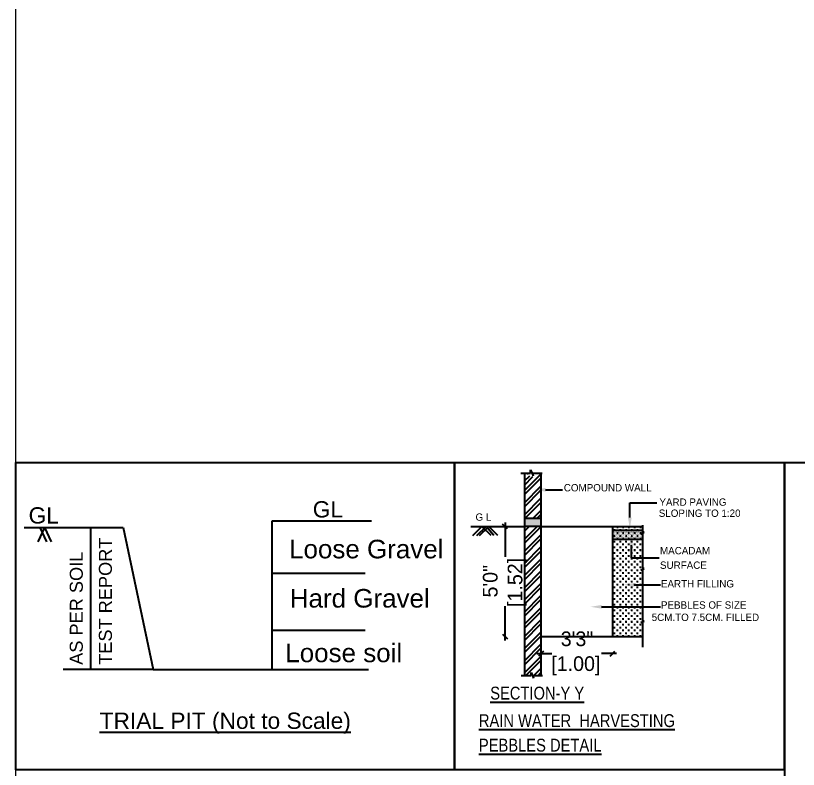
# Model space of a CAD drawing. Header units: metres. Extents: x 2754 to 3501, y 1112 to 1514.
# Drawn here: x 2797.67 to 2816.71, y 1383.68 to 1402.02 of the extents above; entities that cross this region are included whole.
import ezdxf

# ---------------------------------------------------------------- set-up
doc = ezdxf.new("R2010")
doc.units = ezdxf.units.M
for name, color, linetype, lineweight in [('2CON', 2, 'Continuous', 35), ('4CON', 2, 'Continuous', 35), ('5CON', 2, 'Continuous', 35), ('Wall', 4, 'Continuous', 35)]:
    doc.layers.add(name, color=color, linetype=linetype, lineweight=lineweight)
doc.layers.add('BOUNDARY', color=7, linetype='Continuous')
doc.layers.add('dim', color=7, linetype='Continuous')
doc.styles.add('sen', font='verdana.ttf')
doc.styles.add('t11', font='ARIALN.TTF', dxfattribs={"height": 9})
doc.styles.add('t14', font='BKANT.TTF')
doc.styles.add('t22', font='MTCORSVA.TTF', dxfattribs={"height": 5000})
doc.styles.add('t3', font='arial.ttf')

# ---------------------------------------------------------------- blocks, each defined once
blk = doc.blocks.new('DGGHFHHJFF')
at = {"layer": '2CON', "lineweight": 40}
blk.add_hatch(color=0, dxfattribs=at).paths.add_polyline_path([(286317.92, 36431.96), (286305.77, 36431.96), (286305.77, 36425.88), (286317.92, 36425.88)])
at = {"color": 0, "linetype": 'ByBlock', "lineweight": 40}
for p, q in [((286293.26, 36424.08), (286289.66, 36427.68)), ((286289.66, 36346.67), (286293.26, 36343.07)), ((286319.72, 36334.1), (286316.12, 36330.5)), ((286368.77, 36330.5), (286372.37, 36334.1))]:
    blk.add_line(p, q, dxfattribs=at)
blk.add_lwpolyline([(286254.32, 36247.13), (286497.27, 36247.13), (286497.27, 36472.65), (286254.32, 36472.65)], close=True, dxfattribs=at)
at = {"layer": '2CON', "color": 0, "lineweight": 40}
for p, q in [((286303.01, 36465.2), (286310.27, 36465.2)), ((286305.77, 36465.2), (286305.77, 36316.12)), ((286305.77, 36452.34), (286317.92, 36464.49)), ((286305.77, 36459.35), (286309.68, 36463.25)), ((286307.91, 36464.25), (286308.3, 36464.64)), ((286310.27, 36467.48), (286312.09, 36463.25)), ((286310.27, 36465.2), (286310.27, 36467.48)), ((286312.09, 36463.25), (286312.09, 36465.2)), ((286312.09, 36465.2), (286318.75, 36465.2)), ((286314.85, 36465.03), (286315.02, 36465.2)), ((286317.92, 36465.2), (286317.92, 36316.12)), ((286305.77, 36456.36), (286311.96, 36462.55)), ((286305.77, 36449.36), (286317.92, 36461.51)), ((286305.77, 36443.39), (286317.92, 36455.54)), ((286305.77, 36440.41), (286317.92, 36452.56)), ((286321.25, 36452.87), (286333.77, 36452.87)), ((286305.77, 36434.44), (286317.92, 36446.59)), ((286306.27, 36431.96), (286317.92, 36443.61)), ((286383.33, 36432.38), (286383.33, 36443.19)), ((286383.33, 36443.19), (286403.23, 36443.19)), ((286312.23, 36431.96), (286317.92, 36437.64)), ((286315.22, 36431.96), (286317.92, 36434.66)), ((286305.77, 36431.96), (286317.92, 36431.96)), ((286267.73, 36419.17), (286274.44, 36425.88)), ((286270.76, 36419.17), (286277.47, 36425.88)), ((286272.79, 36419.17), (286279.5, 36425.88)), ((286281.15, 36419.17), (286274.44, 36425.88)), ((286283.17, 36419.17), (286277.47, 36425.88)), ((286286.21, 36419.17), (286279.5, 36425.88)), ((286317.92, 36425.88), (286305.77, 36425.88)), ((286305.77, 36425.49), (286306.16, 36425.88)), ((286305.77, 36416.54), (286315.11, 36425.88)), ((286305.77, 36422.51), (286309.14, 36425.88)), ((286305.77, 36413.56), (286317.92, 36425.71)), ((286317.92, 36425.88), (286370.57, 36425.88)), ((286370.57, 36425.88), (286392.94, 36425.88)), ((286370.57, 36425.88), (286370.57, 36344.87)), ((286370.57, 36423.18), (286392.94, 36423.18)), ((286370.81, 36422.77), (286370.81, 36422.77)), ((286371.34, 36422.77), (286371.34, 36422.77)), ((286371.6, 36423.3), (286372.65, 36423.3)), ((286371.86, 36422.77), (286371.86, 36422.77)), ((286372.39, 36422.77), (286372.39, 36422.77)), ((286372.92, 36422.77), (286372.92, 36422.77)), ((286373.44, 36422.77), (286373.44, 36422.77)), ((286373.71, 36425.41), (286374.76, 36425.41)), ((286373.97, 36422.77), (286373.97, 36422.77)), ((286374.5, 36422.77), (286374.5, 36422.77)), ((286375.03, 36422.77), (286375.03, 36422.77)), ((286375.55, 36422.77), (286375.55, 36422.77)), ((286375.82, 36423.3), (286376.87, 36423.3)), ((286376.08, 36422.77), (286376.08, 36422.77)), ((286376.61, 36422.77), (286376.61, 36422.77)), ((286377.14, 36422.77), (286377.14, 36422.77)), ((286377.66, 36422.77), (286377.66, 36422.77)), ((286377.93, 36425.41), (286378.98, 36425.41)), ((286378.19, 36422.77), (286378.19, 36422.77)), ((286378.72, 36422.77), (286378.72, 36422.77)), ((286379.25, 36422.77), (286379.25, 36422.77)), ((286379.77, 36422.77), (286379.77, 36422.77)), ((286380.04, 36423.3), (286381.09, 36423.3)), ((286380.3, 36422.77), (286380.3, 36422.77)), ((286380.83, 36422.77), (286380.83, 36422.77)), ((286381.36, 36422.77), (286381.36, 36422.77)), ((286381.88, 36422.77), (286381.88, 36422.77)), ((286382.15, 36425.41), (286383.2, 36425.41)), ((286382.41, 36422.77), (286382.41, 36422.77)), ((286382.94, 36422.77), (286382.94, 36422.77)), ((286383.47, 36422.77), (286383.47, 36422.77)), ((286383.99, 36422.77), (286383.99, 36422.77)), ((286384.26, 36423.3), (286385.31, 36423.3)), ((286384.52, 36422.77), (286384.52, 36422.77)), ((286385.05, 36422.77), (286385.05, 36422.77)), ((286385.57, 36422.77), (286385.57, 36422.77)), ((286386.1, 36422.77), (286386.1, 36422.77)), ((286386.37, 36425.41), (286387.42, 36425.41)), ((286386.63, 36422.77), (286386.63, 36422.77)), ((286387.16, 36422.77), (286387.16, 36422.77)), ((286387.68, 36422.77), (286387.68, 36422.77)), ((286388.21, 36422.77), (286388.21, 36422.77)), ((286388.48, 36423.3), (286389.53, 36423.3)), ((286388.74, 36422.77), (286388.74, 36422.77)), ((286389.27, 36422.77), (286389.27, 36422.77)), ((286389.79, 36422.77), (286389.79, 36422.77)), ((286390.32, 36422.77), (286390.32, 36422.77)), ((286390.58, 36425.41), (286391.64, 36425.41)), ((286390.85, 36422.77), (286390.85, 36422.77)), ((286391.38, 36422.77), (286391.38, 36422.77)), ((286391.9, 36422.77), (286391.9, 36422.77)), ((286392.43, 36422.77), (286392.43, 36422.77)), ((286392.69, 36423.3), (286392.94, 36423.3)), ((286392.94, 36421.58), (286392.94, 36426.72)), ((286305.77, 36407.59), (286317.92, 36419.74)), ((286305.77, 36404.61), (286317.92, 36416.76)), ((286370.81, 36421.71), (286370.81, 36421.71)), ((286370.81, 36419.6), (286370.81, 36419.6)), ((286370.81, 36418.55), (286370.81, 36418.55)), ((286370.81, 36417.5), (286370.81, 36417.5)), ((286371.07, 36422.24), (286371.07, 36422.24)), ((286371.07, 36421.19), (286371.07, 36421.19)), ((286371.07, 36420.13), (286371.07, 36420.13)), ((286371.07, 36419.08), (286371.07, 36419.08)), ((286371.07, 36418.02), (286371.07, 36418.02)), ((286371.07, 36416.97), (286371.07, 36416.97)), ((286371.34, 36421.71), (286371.34, 36421.71)), ((286371.34, 36420.66), (286371.34, 36420.66)), ((286371.34, 36419.6), (286371.34, 36419.6)), ((286371.34, 36418.55), (286371.34, 36418.55)), ((286371.34, 36417.5), (286371.34, 36417.5)), ((286371.6, 36422.24), (286371.6, 36422.24)), ((286371.6, 36421.19), (286371.6, 36421.19)), ((286371.6, 36420.13), (286371.6, 36420.13)), ((286371.6, 36419.08), (286372.65, 36419.08)), ((286371.6, 36419.08), (286371.6, 36419.08)), ((286371.6, 36418.02), (286371.6, 36418.02)), ((286371.6, 36416.97), (286371.6, 36416.97)), ((286371.86, 36421.71), (286371.86, 36421.71)), ((286371.86, 36420.66), (286371.86, 36420.66)), ((286371.86, 36419.6), (286371.86, 36419.6)), ((286371.86, 36418.55), (286371.86, 36418.55)), ((286371.86, 36417.5), (286371.86, 36417.5)), ((286372.13, 36422.24), (286372.13, 36422.24)), ((286372.13, 36421.19), (286372.13, 36421.19)), ((286372.13, 36420.13), (286372.13, 36420.13)), ((286372.13, 36419.08), (286372.13, 36419.08)), ((286372.13, 36418.02), (286372.13, 36418.02)), ((286372.13, 36416.97), (286372.13, 36416.97)), ((286372.39, 36421.71), (286372.39, 36421.71)), ((286372.39, 36420.66), (286372.39, 36420.66)), ((286372.39, 36419.6), (286372.39, 36419.6)), ((286372.39, 36418.55), (286372.39, 36418.55)), ((286372.39, 36417.5), (286372.39, 36417.5)), ((286372.65, 36422.24), (286372.65, 36422.24)), ((286372.65, 36421.19), (286372.65, 36421.19)), ((286372.65, 36420.13), (286372.65, 36420.13)), ((286372.65, 36419.08), (286372.65, 36419.08)), ((286372.65, 36418.02), (286372.65, 36418.02)), ((286372.65, 36416.97), (286372.65, 36416.97)), ((286372.92, 36421.71), (286372.92, 36421.71)), ((286372.92, 36420.66), (286372.92, 36420.66)), ((286372.92, 36419.6), (286372.92, 36419.6)), ((286372.92, 36418.55), (286372.92, 36418.55)), ((286372.92, 36417.5), (286372.92, 36417.5)), ((286373.18, 36422.24), (286373.18, 36422.24)), ((286373.18, 36421.19), (286373.18, 36421.19)), ((286373.18, 36420.13), (286373.18, 36420.13)), ((286373.18, 36419.08), (286373.18, 36419.08)), ((286373.18, 36418.02), (286373.18, 36418.02)), ((286373.18, 36416.97), (286373.18, 36416.97)), ((286373.44, 36421.71), (286373.44, 36421.71)), ((286373.44, 36420.66), (286373.44, 36420.66)), ((286373.44, 36419.6), (286373.44, 36419.6)), ((286373.44, 36418.55), (286373.44, 36418.55)), ((286373.44, 36417.5), (286373.44, 36417.5)), ((286373.71, 36422.24), (286373.71, 36422.24)), ((286373.71, 36421.19), (286374.76, 36421.19)), ((286373.71, 36421.19), (286373.71, 36421.19)), ((286373.71, 36420.13), (286373.71, 36420.13)), ((286373.71, 36419.08), (286373.71, 36419.08)), ((286373.71, 36418.02), (286373.71, 36418.02)), ((286373.71, 36416.97), (286374.76, 36416.97)), ((286373.71, 36416.97), (286373.71, 36416.97)), ((286373.97, 36421.71), (286373.97, 36421.71)), ((286373.97, 36420.66), (286373.97, 36420.66)), ((286373.97, 36419.6), (286373.97, 36419.6)), ((286373.97, 36418.55), (286373.97, 36418.55)), ((286373.97, 36417.5), (286373.97, 36417.5)), ((286374.24, 36422.24), (286374.24, 36422.24)), ((286374.24, 36421.19), (286374.24, 36421.19)), ((286374.24, 36420.13), (286374.24, 36420.13)), ((286374.24, 36419.08), (286374.24, 36419.08)), ((286374.24, 36418.02), (286374.24, 36418.02)), ((286374.24, 36416.97), (286374.24, 36416.97)), ((286374.5, 36421.71), (286374.5, 36421.71)), ((286374.5, 36420.66), (286374.5, 36420.66)), ((286374.5, 36419.6), (286374.5, 36419.6)), ((286374.5, 36418.55), (286374.5, 36418.55)), ((286374.5, 36417.5), (286374.5, 36417.5)), ((286374.76, 36422.24), (286374.76, 36422.24)), ((286374.76, 36421.19), (286374.76, 36421.19)), ((286374.76, 36420.13), (286374.76, 36420.13)), ((286374.76, 36419.08), (286374.76, 36419.08)), ((286374.76, 36418.02), (286374.76, 36418.02)), ((286374.76, 36416.97), (286374.76, 36416.97)), ((286375.03, 36421.71), (286375.03, 36421.71)), ((286375.03, 36420.66), (286375.03, 36420.66)), ((286375.03, 36419.6), (286375.03, 36419.6)), ((286375.03, 36418.55), (286375.03, 36418.55)), ((286375.03, 36417.5), (286375.03, 36417.5)), ((286375.29, 36422.24), (286375.29, 36422.24)), ((286375.29, 36421.19), (286375.29, 36421.19)), ((286375.29, 36420.13), (286375.29, 36420.13)), ((286375.29, 36419.08), (286375.29, 36419.08)), ((286375.29, 36418.02), (286375.29, 36418.02)), ((286375.29, 36416.97), (286375.29, 36416.97)), ((286375.55, 36421.71), (286375.55, 36421.71)), ((286375.55, 36420.66), (286375.55, 36420.66)), ((286375.55, 36419.6), (286375.55, 36419.6)), ((286375.55, 36418.55), (286375.55, 36418.55)), ((286375.55, 36417.5), (286375.55, 36417.5)), ((286375.82, 36422.24), (286375.82, 36422.24)), ((286375.82, 36421.19), (286375.82, 36421.19)), ((286375.82, 36420.13), (286375.82, 36420.13)), ((286375.82, 36419.08), (286376.87, 36419.08)), ((286375.82, 36419.08), (286375.82, 36419.08)), ((286375.82, 36418.02), (286375.82, 36418.02)), ((286375.82, 36416.97), (286375.82, 36416.97)), ((286376.08, 36421.71), (286376.08, 36421.71)), ((286376.08, 36420.66), (286376.08, 36420.66)), ((286376.08, 36419.6), (286376.08, 36419.6)), ((286376.08, 36418.55), (286376.08, 36418.55)), ((286376.08, 36417.5), (286376.08, 36417.5)), ((286376.35, 36422.24), (286376.35, 36422.24)), ((286376.35, 36421.19), (286376.35, 36421.19)), ((286376.35, 36420.13), (286376.35, 36420.13)), ((286376.35, 36419.08), (286376.35, 36419.08)), ((286376.35, 36418.02), (286376.35, 36418.02)), ((286376.35, 36416.97), (286376.35, 36416.97)), ((286376.61, 36421.71), (286376.61, 36421.71)), ((286376.61, 36420.66), (286376.61, 36420.66)), ((286376.61, 36419.6), (286376.61, 36419.6)), ((286376.61, 36418.55), (286376.61, 36418.55)), ((286376.61, 36417.5), (286376.61, 36417.5)), ((286376.87, 36422.24), (286376.87, 36422.24)), ((286376.87, 36421.19), (286376.87, 36421.19)), ((286376.87, 36420.13), (286376.87, 36420.13)), ((286376.87, 36419.08), (286376.87, 36419.08)), ((286376.87, 36418.02), (286376.87, 36418.02)), ((286376.87, 36416.97), (286376.87, 36416.97)), ((286377.14, 36421.71), (286377.14, 36421.71)), ((286377.14, 36420.66), (286377.14, 36420.66)), ((286377.14, 36419.6), (286377.14, 36419.6)), ((286377.14, 36418.55), (286377.14, 36418.55)), ((286377.14, 36417.5), (286377.14, 36417.5)), ((286377.4, 36422.24), (286377.4, 36422.24)), ((286377.4, 36421.19), (286377.4, 36421.19)), ((286377.4, 36420.13), (286377.4, 36420.13)), ((286377.4, 36419.08), (286377.4, 36419.08)), ((286377.4, 36418.02), (286377.4, 36418.02)), ((286377.4, 36416.97), (286377.4, 36416.97)), ((286377.66, 36421.71), (286377.66, 36421.71)), ((286377.66, 36420.66), (286377.66, 36420.66)), ((286377.66, 36419.6), (286377.66, 36419.6)), ((286377.66, 36418.55), (286377.66, 36418.55)), ((286377.66, 36417.5), (286377.66, 36417.5)), ((286377.93, 36422.24), (286377.93, 36422.24)), ((286377.93, 36421.19), (286378.98, 36421.19)), ((286377.93, 36421.19), (286377.93, 36421.19)), ((286377.93, 36420.13), (286377.93, 36420.13)), ((286377.93, 36419.08), (286377.93, 36419.08)), ((286377.93, 36418.02), (286377.93, 36418.02)), ((286377.93, 36416.97), (286378.98, 36416.97)), ((286377.93, 36416.97), (286377.93, 36416.97)), ((286378.19, 36421.71), (286378.19, 36421.71)), ((286378.19, 36420.66), (286378.19, 36420.66)), ((286378.19, 36419.6), (286378.19, 36419.6)), ((286378.19, 36418.55), (286378.19, 36418.55)), ((286378.19, 36417.5), (286378.19, 36417.5)), ((286378.45, 36422.24), (286378.45, 36422.24)), ((286378.45, 36421.19), (286378.45, 36421.19)), ((286378.45, 36420.13), (286378.45, 36420.13)), ((286378.45, 36419.08), (286378.45, 36419.08)), ((286378.45, 36418.02), (286378.45, 36418.02)), ((286378.45, 36416.97), (286378.45, 36416.97)), ((286378.72, 36421.71), (286378.72, 36421.71)), ((286378.72, 36420.66), (286378.72, 36420.66)), ((286378.72, 36419.6), (286378.72, 36419.6)), ((286378.72, 36418.55), (286378.72, 36418.55)), ((286378.72, 36417.5), (286378.72, 36417.5)), ((286378.98, 36422.24), (286378.98, 36422.24)), ((286378.98, 36421.19), (286378.98, 36421.19)), ((286378.98, 36420.13), (286378.98, 36420.13)), ((286378.98, 36419.08), (286378.98, 36419.08)), ((286378.98, 36418.02), (286378.98, 36418.02)), ((286378.98, 36416.97), (286378.98, 36416.97)), ((286379.25, 36421.71), (286379.25, 36421.71)), ((286379.25, 36420.66), (286379.25, 36420.66)), ((286379.25, 36419.6), (286379.25, 36419.6)), ((286379.25, 36418.55), (286379.25, 36418.55)), ((286379.25, 36417.5), (286379.25, 36417.5)), ((286379.51, 36422.24), (286379.51, 36422.24)), ((286379.51, 36421.19), (286379.51, 36421.19)), ((286379.51, 36420.13), (286379.51, 36420.13)), ((286379.51, 36419.08), (286379.51, 36419.08)), ((286379.51, 36418.02), (286379.51, 36418.02)), ((286379.51, 36416.97), (286379.51, 36416.97)), ((286379.77, 36421.71), (286379.77, 36421.71)), ((286379.77, 36420.66), (286379.77, 36420.66)), ((286379.77, 36419.6), (286379.77, 36419.6)), ((286379.77, 36418.55), (286379.77, 36418.55)), ((286379.77, 36417.5), (286379.77, 36417.5)), ((286380.04, 36422.24), (286380.04, 36422.24)), ((286380.04, 36421.19), (286380.04, 36421.19)), ((286380.04, 36420.13), (286380.04, 36420.13)), ((286380.04, 36419.08), (286381.09, 36419.08)), ((286380.04, 36419.08), (286380.04, 36419.08)), ((286380.04, 36418.02), (286380.04, 36418.02)), ((286380.04, 36416.97), (286380.04, 36416.97)), ((286380.3, 36421.71), (286380.3, 36421.71)), ((286380.3, 36420.66), (286380.3, 36420.66)), ((286380.3, 36419.6), (286380.3, 36419.6)), ((286380.3, 36418.55), (286380.3, 36418.55)), ((286380.3, 36417.5), (286380.3, 36417.5)), ((286380.56, 36422.24), (286380.56, 36422.24)), ((286380.56, 36421.19), (286380.56, 36421.19)), ((286380.56, 36420.13), (286380.56, 36420.13)), ((286380.56, 36419.08), (286380.56, 36419.08)), ((286380.56, 36418.02), (286380.56, 36418.02)), ((286380.56, 36416.97), (286380.56, 36416.97)), ((286380.83, 36421.71), (286380.83, 36421.71)), ((286380.83, 36420.66), (286380.83, 36420.66)), ((286380.83, 36419.6), (286380.83, 36419.6)), ((286380.83, 36418.55), (286380.83, 36418.55)), ((286380.83, 36417.5), (286380.83, 36417.5)), ((286381.09, 36422.24), (286381.09, 36422.24)), ((286381.09, 36421.19), (286381.09, 36421.19)), ((286381.09, 36420.13), (286381.09, 36420.13)), ((286381.09, 36419.08), (286381.09, 36419.08)), ((286381.09, 36418.02), (286381.09, 36418.02)), ((286381.09, 36416.97), (286381.09, 36416.97)), ((286381.36, 36421.71), (286381.36, 36421.71)), ((286381.36, 36420.66), (286381.36, 36420.66)), ((286381.36, 36419.6), (286381.36, 36419.6)), ((286381.36, 36418.55), (286381.36, 36418.55)), ((286381.36, 36417.5), (286381.36, 36417.5)), ((286381.62, 36422.24), (286381.62, 36422.24)), ((286381.62, 36421.19), (286381.62, 36421.19)), ((286381.62, 36420.13), (286381.62, 36420.13)), ((286381.62, 36419.08), (286381.62, 36419.08)), ((286381.62, 36418.02), (286381.62, 36418.02)), ((286381.62, 36416.97), (286381.62, 36416.97)), ((286381.88, 36421.71), (286381.88, 36421.71)), ((286381.88, 36420.66), (286381.88, 36420.66)), ((286381.88, 36419.6), (286381.88, 36419.6)), ((286381.88, 36418.55), (286381.88, 36418.55)), ((286381.88, 36417.5), (286381.88, 36417.5)), ((286382.15, 36422.24), (286382.15, 36422.24)), ((286382.15, 36421.19), (286383.2, 36421.19)), ((286382.15, 36421.19), (286382.15, 36421.19)), ((286382.15, 36420.13), (286382.15, 36420.13)), ((286382.15, 36419.08), (286382.15, 36419.08)), ((286382.15, 36418.02), (286382.15, 36418.02)), ((286382.15, 36416.97), (286383.2, 36416.97)), ((286382.15, 36416.97), (286382.15, 36416.97)), ((286382.41, 36421.71), (286382.41, 36421.71)), ((286382.41, 36420.66), (286382.41, 36420.66)), ((286382.41, 36419.6), (286382.41, 36419.6)), ((286382.41, 36418.55), (286382.41, 36418.55)), ((286382.41, 36417.5), (286382.41, 36417.5)), ((286382.67, 36422.24), (286382.67, 36422.24)), ((286382.67, 36421.19), (286382.67, 36421.19)), ((286382.67, 36420.13), (286382.67, 36420.13)), ((286382.67, 36419.08), (286382.67, 36419.08)), ((286382.67, 36418.02), (286382.67, 36418.02)), ((286382.67, 36416.97), (286382.67, 36416.97)), ((286382.94, 36421.71), (286382.94, 36421.71)), ((286382.94, 36420.66), (286382.94, 36420.66)), ((286382.94, 36419.6), (286382.94, 36419.6)), ((286382.94, 36418.55), (286382.94, 36418.55)), ((286382.94, 36417.5), (286382.94, 36417.5)), ((286383.2, 36422.24), (286383.2, 36422.24)), ((286383.2, 36421.19), (286383.2, 36421.19)), ((286383.2, 36420.13), (286383.2, 36420.13)), ((286383.2, 36419.08), (286383.2, 36419.08)), ((286383.2, 36418.02), (286383.2, 36418.02)), ((286383.2, 36416.97), (286383.2, 36416.97)), ((286383.47, 36421.71), (286383.47, 36421.71)), ((286383.47, 36420.66), (286383.47, 36420.66)), ((286383.47, 36419.6), (286383.47, 36419.6)), ((286383.47, 36418.55), (286383.47, 36418.55)), ((286383.47, 36417.5), (286383.47, 36417.5)), ((286383.73, 36422.24), (286383.73, 36422.24)), ((286383.73, 36421.19), (286383.73, 36421.19)), ((286383.73, 36420.13), (286383.73, 36420.13)), ((286383.73, 36419.08), (286383.73, 36419.08)), ((286383.73, 36418.02), (286383.73, 36418.02)), ((286383.73, 36416.97), (286383.73, 36416.97)), ((286383.99, 36421.71), (286383.99, 36421.71)), ((286383.99, 36420.66), (286383.99, 36420.66)), ((286383.99, 36419.6), (286383.99, 36419.6)), ((286383.99, 36418.55), (286383.99, 36418.55)), ((286383.99, 36417.5), (286383.99, 36417.5)), ((286384.26, 36422.24), (286384.26, 36422.24)), ((286384.26, 36421.19), (286384.26, 36421.19)), ((286384.26, 36420.13), (286384.26, 36420.13)), ((286384.26, 36419.08), (286385.31, 36419.08)), ((286384.26, 36419.08), (286384.26, 36419.08)), ((286384.26, 36418.02), (286384.26, 36418.02)), ((286384.26, 36416.97), (286384.26, 36416.97)), ((286384.52, 36421.71), (286384.52, 36421.71)), ((286384.52, 36420.66), (286384.52, 36420.66)), ((286384.52, 36419.6), (286384.52, 36419.6)), ((286384.52, 36418.55), (286384.52, 36418.55)), ((286384.52, 36417.5), (286384.52, 36417.5)), ((286384.78, 36422.24), (286384.78, 36422.24)), ((286384.78, 36421.19), (286384.78, 36421.19)), ((286384.78, 36420.13), (286384.78, 36420.13)), ((286384.78, 36419.08), (286384.78, 36419.08)), ((286384.78, 36418.02), (286384.78, 36418.02)), ((286384.78, 36416.97), (286384.78, 36416.97)), ((286385.05, 36421.71), (286385.05, 36421.71)), ((286385.05, 36420.66), (286385.05, 36420.66)), ((286385.05, 36419.6), (286385.05, 36419.6)), ((286385.05, 36418.55), (286385.05, 36418.55)), ((286385.05, 36417.5), (286385.05, 36417.5)), ((286385.31, 36422.24), (286385.31, 36422.24)), ((286385.31, 36421.19), (286385.31, 36421.19)), ((286385.31, 36420.13), (286385.31, 36420.13)), ((286385.31, 36419.08), (286385.31, 36419.08)), ((286385.31, 36418.02), (286385.31, 36418.02)), ((286385.31, 36416.97), (286385.31, 36416.97)), ((286385.57, 36421.71), (286385.57, 36421.71)), ((286385.57, 36420.66), (286385.57, 36420.66)), ((286385.57, 36419.6), (286385.57, 36419.6)), ((286385.57, 36418.55), (286385.57, 36418.55)), ((286385.57, 36417.5), (286385.57, 36417.5)), ((286385.84, 36422.24), (286385.84, 36422.24)), ((286385.84, 36421.19), (286385.84, 36421.19)), ((286385.84, 36420.13), (286385.84, 36420.13)), ((286385.84, 36419.08), (286385.84, 36419.08)), ((286385.84, 36418.02), (286385.84, 36418.02)), ((286385.84, 36416.97), (286385.84, 36416.97)), ((286386.1, 36421.71), (286386.1, 36421.71)), ((286386.1, 36420.66), (286386.1, 36420.66)), ((286386.1, 36419.6), (286386.1, 36419.6)), ((286386.1, 36418.55), (286386.1, 36418.55)), ((286386.1, 36417.5), (286386.1, 36417.5)), ((286386.37, 36422.24), (286386.37, 36422.24)), ((286386.37, 36421.19), (286387.42, 36421.19)), ((286386.37, 36421.19), (286386.37, 36421.19)), ((286386.37, 36420.13), (286386.37, 36420.13)), ((286386.37, 36419.08), (286386.37, 36419.08)), ((286386.37, 36418.02), (286386.37, 36418.02)), ((286386.37, 36416.97), (286387.42, 36416.97)), ((286386.37, 36416.97), (286386.37, 36416.97)), ((286386.63, 36421.71), (286386.63, 36421.71)), ((286386.63, 36420.66), (286386.63, 36420.66)), ((286386.63, 36419.6), (286386.63, 36419.6)), ((286386.63, 36418.55), (286386.63, 36418.55)), ((286386.63, 36417.5), (286386.63, 36417.5)), ((286386.89, 36422.24), (286386.89, 36422.24)), ((286386.89, 36421.19), (286386.89, 36421.19)), ((286386.89, 36420.13), (286386.89, 36420.13)), ((286386.89, 36419.08), (286386.89, 36419.08)), ((286386.89, 36418.02), (286386.89, 36418.02)), ((286386.89, 36416.97), (286386.89, 36416.97)), ((286387.16, 36421.71), (286387.16, 36421.71)), ((286387.16, 36420.66), (286387.16, 36420.66)), ((286387.16, 36419.6), (286387.16, 36419.6)), ((286387.16, 36418.55), (286387.16, 36418.55)), ((286387.16, 36417.5), (286387.16, 36417.5)), ((286387.42, 36422.24), (286387.42, 36422.24)), ((286387.42, 36421.19), (286387.42, 36421.19)), ((286387.42, 36420.13), (286387.42, 36420.13)), ((286387.42, 36419.08), (286387.42, 36419.08)), ((286387.42, 36418.02), (286387.42, 36418.02)), ((286387.42, 36416.97), (286387.42, 36416.97)), ((286387.68, 36421.71), (286387.68, 36421.71)), ((286387.68, 36420.66), (286387.68, 36420.66)), ((286387.68, 36419.6), (286387.68, 36419.6)), ((286387.68, 36418.55), (286387.68, 36418.55)), ((286387.68, 36417.5), (286387.68, 36417.5)), ((286387.95, 36422.24), (286387.95, 36422.24)), ((286387.95, 36421.19), (286387.95, 36421.19)), ((286387.95, 36420.13), (286387.95, 36420.13)), ((286387.95, 36419.08), (286387.95, 36419.08)), ((286387.95, 36418.02), (286387.95, 36418.02)), ((286387.95, 36416.97), (286387.95, 36416.97)), ((286388.21, 36421.71), (286388.21, 36421.71)), ((286388.21, 36420.66), (286388.21, 36420.66)), ((286388.21, 36419.6), (286388.21, 36419.6)), ((286388.21, 36418.55), (286388.21, 36418.55)), ((286388.21, 36417.5), (286388.21, 36417.5)), ((286388.48, 36422.24), (286388.48, 36422.24)), ((286388.48, 36421.19), (286388.48, 36421.19)), ((286388.48, 36420.13), (286388.48, 36420.13)), ((286388.48, 36419.08), (286389.53, 36419.08)), ((286388.48, 36419.08), (286388.48, 36419.08)), ((286388.48, 36418.02), (286388.48, 36418.02)), ((286388.48, 36416.97), (286388.48, 36416.97)), ((286388.74, 36421.71), (286388.74, 36421.71)), ((286388.74, 36420.66), (286388.74, 36420.66)), ((286388.74, 36419.6), (286388.74, 36419.6)), ((286388.74, 36418.55), (286388.74, 36418.55)), ((286388.74, 36417.5), (286388.74, 36417.5)), ((286389, 36422.24), (286389, 36422.24)), ((286389, 36421.19), (286389, 36421.19)), ((286389, 36420.13), (286389, 36420.13)), ((286389, 36419.08), (286389, 36419.08)), ((286389, 36418.02), (286389, 36418.02)), ((286389, 36416.97), (286389, 36416.97)), ((286389.27, 36421.71), (286389.27, 36421.71)), ((286389.27, 36420.66), (286389.27, 36420.66)), ((286389.27, 36419.6), (286389.27, 36419.6)), ((286389.27, 36418.55), (286389.27, 36418.55)), ((286389.27, 36417.5), (286389.27, 36417.5)), ((286389.53, 36422.24), (286389.53, 36422.24)), ((286389.53, 36421.19), (286389.53, 36421.19)), ((286389.53, 36420.13), (286389.53, 36420.13)), ((286389.53, 36419.08), (286389.53, 36419.08)), ((286389.53, 36418.02), (286389.53, 36418.02)), ((286389.53, 36416.97), (286389.53, 36416.97)), ((286389.79, 36421.71), (286389.79, 36421.71)), ((286389.79, 36420.66), (286389.79, 36420.66)), ((286389.79, 36419.6), (286389.79, 36419.6)), ((286389.79, 36418.55), (286389.79, 36418.55)), ((286389.79, 36417.5), (286389.79, 36417.5)), ((286390.06, 36422.24), (286390.06, 36422.24)), ((286390.06, 36421.19), (286390.06, 36421.19)), ((286390.06, 36420.13), (286390.06, 36420.13)), ((286390.06, 36419.08), (286390.06, 36419.08)), ((286390.06, 36418.02), (286390.06, 36418.02)), ((286390.06, 36416.97), (286390.06, 36416.97)), ((286390.32, 36421.71), (286390.32, 36421.71)), ((286390.32, 36420.66), (286390.32, 36420.66)), ((286390.32, 36419.6), (286390.32, 36419.6)), ((286390.32, 36418.55), (286390.32, 36418.55)), ((286390.32, 36417.5), (286390.32, 36417.5)), ((286390.58, 36422.24), (286390.58, 36422.24)), ((286390.58, 36421.19), (286391.64, 36421.19)), ((286390.58, 36421.19), (286390.58, 36421.19)), ((286390.58, 36420.13), (286390.58, 36420.13)), ((286390.58, 36419.08), (286390.58, 36419.08)), ((286390.58, 36418.02), (286390.58, 36418.02)), ((286390.58, 36416.97), (286391.64, 36416.97)), ((286390.58, 36416.97), (286390.58, 36416.97)), ((286390.85, 36421.71), (286390.85, 36421.71)), ((286390.85, 36420.66), (286390.85, 36420.66)), ((286390.85, 36419.6), (286390.85, 36419.6)), ((286390.85, 36418.55), (286390.85, 36418.55)), ((286390.85, 36417.5), (286390.85, 36417.5)), ((286391.11, 36422.24), (286391.11, 36422.24)), ((286391.11, 36421.19), (286391.11, 36421.19)), ((286391.11, 36420.13), (286391.11, 36420.13)), ((286391.11, 36419.08), (286391.11, 36419.08)), ((286391.11, 36418.02), (286391.11, 36418.02)), ((286391.11, 36416.97), (286391.11, 36416.97)), ((286391.38, 36421.71), (286391.38, 36421.71)), ((286391.38, 36420.66), (286391.38, 36420.66)), ((286391.38, 36419.6), (286391.38, 36419.6)), ((286391.38, 36418.55), (286391.38, 36418.55)), ((286391.38, 36417.5), (286391.38, 36417.5)), ((286391.47, 36420.45), (286393.9, 36421.58)), ((286392.94, 36420.45), (286391.47, 36420.45)), ((286391.64, 36422.24), (286391.64, 36422.24)), ((286391.64, 36421.19), (286391.64, 36421.19)), ((286391.64, 36420.13), (286391.64, 36420.13)), ((286391.64, 36419.08), (286391.64, 36419.08)), ((286391.64, 36418.02), (286391.64, 36418.02)), ((286391.64, 36416.97), (286391.64, 36416.97)), ((286391.9, 36421.71), (286391.9, 36421.71)), ((286391.9, 36420.66), (286391.9, 36420.66)), ((286391.9, 36419.6), (286391.9, 36419.6)), ((286391.9, 36418.55), (286391.9, 36418.55)), ((286391.9, 36417.5), (286391.9, 36417.5)), ((286392.17, 36422.24), (286392.17, 36422.24)), ((286392.17, 36421.19), (286392.17, 36421.19)), ((286392.17, 36420.13), (286392.17, 36420.13)), ((286392.17, 36419.08), (286392.17, 36419.08)), ((286392.17, 36418.02), (286392.17, 36418.02)), ((286392.17, 36416.97), (286392.17, 36416.97)), ((286392.43, 36421.71), (286392.43, 36421.71)), ((286392.43, 36420.66), (286392.43, 36420.66)), ((286392.43, 36419.6), (286392.43, 36419.6)), ((286392.43, 36418.55), (286392.43, 36418.55)), ((286392.43, 36417.5), (286392.43, 36417.5)), ((286392.69, 36422.24), (286392.69, 36422.24)), ((286392.69, 36421.19), (286392.69, 36421.19)), ((286392.69, 36420.13), (286392.69, 36420.13)), ((286392.69, 36419.08), (286392.94, 36419.08)), ((286392.69, 36419.08), (286392.69, 36419.08)), ((286392.69, 36418.02), (286392.69, 36418.02)), ((286392.69, 36416.97), (286392.69, 36416.97)), ((286393.9, 36421.58), (286392.94, 36421.58)), ((286392.94, 36394.89), (286392.94, 36420.45)), ((286370.57, 36416.43), (286392.94, 36416.43)), ((286370.81, 36416.44), (286370.81, 36416.44)), ((286371.34, 36416.44), (286371.34, 36416.44)), ((286371.6, 36414.86), (286372.65, 36414.86)), ((286371.86, 36416.44), (286371.86, 36416.44)), ((286372.13, 36414.33), (286372.13, 36415.39)), ((286372.13, 36410.11), (286372.13, 36411.17)), ((286372.39, 36416.44), (286372.39, 36416.44)), ((286372.92, 36416.44), (286372.92, 36416.44)), ((286373.44, 36416.44), (286373.44, 36416.44)), ((286373.71, 36412.75), (286374.76, 36412.75)), ((286373.97, 36416.44), (286373.97, 36416.44)), ((286374.24, 36412.22), (286374.24, 36413.28)), ((286374.5, 36416.44), (286374.5, 36416.44)), ((286375.03, 36416.44), (286375.03, 36416.44)), ((286375.55, 36416.44), (286375.55, 36416.44)), ((286375.82, 36414.86), (286376.87, 36414.86)), ((286376.08, 36416.44), (286376.08, 36416.44)), ((286376.35, 36414.33), (286376.35, 36415.39)), ((286376.35, 36410.11), (286376.35, 36411.17)), ((286376.61, 36416.44), (286376.61, 36416.44)), ((286377.14, 36416.44), (286377.14, 36416.44)), ((286377.66, 36416.44), (286377.66, 36416.44)), ((286377.93, 36412.75), (286378.98, 36412.75)), ((286378.19, 36416.44), (286378.19, 36416.44)), ((286378.45, 36412.22), (286378.45, 36413.28)), ((286378.72, 36416.44), (286378.72, 36416.44)), ((286379.25, 36416.44), (286379.25, 36416.44)), ((286379.77, 36416.44), (286379.77, 36416.44)), ((286380.04, 36414.86), (286381.09, 36414.86)), ((286380.3, 36416.44), (286380.3, 36416.44)), ((286380.56, 36414.33), (286380.56, 36415.39)), ((286380.56, 36410.11), (286380.56, 36411.17)), ((286380.83, 36416.44), (286380.83, 36416.44)), ((286381.36, 36416.44), (286381.36, 36416.44)), ((286381.88, 36416.44), (286381.88, 36416.44)), ((286382.15, 36412.75), (286383.2, 36412.75)), ((286382.41, 36416.44), (286382.41, 36416.44)), ((286382.67, 36412.22), (286382.67, 36413.28)), ((286382.94, 36416.44), (286382.94, 36416.44)), ((286383.47, 36416.44), (286383.47, 36416.44)), ((286383.99, 36416.44), (286383.99, 36416.44)), ((286384.26, 36414.86), (286385.31, 36414.86)), ((286384.29, 36412.01), (286384.29, 36402.8)), ((286384.52, 36416.44), (286384.52, 36416.44)), ((286384.78, 36414.33), (286384.78, 36415.39)), ((286384.78, 36410.11), (286384.78, 36411.17)), ((286385.05, 36416.44), (286385.05, 36416.44)), ((286385.57, 36416.44), (286385.57, 36416.44)), ((286386.1, 36416.44), (286386.1, 36416.44)), ((286386.37, 36412.75), (286387.42, 36412.75)), ((286386.63, 36416.44), (286386.63, 36416.44)), ((286386.89, 36412.22), (286386.89, 36413.28)), ((286387.16, 36416.44), (286387.16, 36416.44)), ((286387.68, 36416.44), (286387.68, 36416.44)), ((286388.21, 36416.44), (286388.21, 36416.44)), ((286388.48, 36414.86), (286389.53, 36414.86)), ((286388.74, 36416.44), (286388.74, 36416.44)), ((286389, 36414.33), (286389, 36415.39)), ((286389, 36410.11), (286389, 36411.17)), ((286389.27, 36416.44), (286389.27, 36416.44)), ((286389.79, 36416.44), (286389.79, 36416.44)), ((286390.32, 36416.44), (286390.32, 36416.44)), ((286390.58, 36412.75), (286391.64, 36412.75)), ((286390.85, 36416.44), (286390.85, 36416.44)), ((286391.11, 36412.22), (286391.11, 36413.28)), ((286391.38, 36416.44), (286391.38, 36416.44)), ((286391.9, 36416.44), (286391.9, 36416.44)), ((286392.43, 36416.44), (286392.43, 36416.44)), ((286392.69, 36414.86), (286392.94, 36414.86)), ((286305.77, 36398.64), (286317.92, 36410.79)), ((286305.77, 36395.66), (286317.92, 36407.81)), ((286371.6, 36410.64), (286372.65, 36410.64)), ((286371.6, 36406.42), (286372.65, 36406.42)), ((286372.13, 36405.89), (286372.13, 36406.95)), ((286373.71, 36408.53), (286374.76, 36408.53)), ((286374.24, 36408), (286374.24, 36409.06)), ((286375.82, 36410.64), (286376.87, 36410.64)), ((286375.82, 36406.42), (286376.87, 36406.42)), ((286376.35, 36405.89), (286376.35, 36406.95)), ((286377.93, 36408.53), (286378.98, 36408.53)), ((286378.45, 36408), (286378.45, 36409.06)), ((286380.04, 36410.64), (286381.09, 36410.64)), ((286380.04, 36406.42), (286381.09, 36406.42)), ((286380.56, 36405.89), (286380.56, 36406.95)), ((286382.15, 36408.53), (286383.2, 36408.53)), ((286382.67, 36408), (286382.67, 36409.06)), ((286384.26, 36410.64), (286385.31, 36410.64)), ((286384.26, 36406.42), (286385.31, 36406.42)), ((286384.78, 36405.89), (286384.78, 36406.95)), ((286386.37, 36408.53), (286387.42, 36408.53)), ((286386.89, 36408), (286386.89, 36409.06)), ((286388.48, 36410.64), (286389.53, 36410.64)), ((286388.48, 36406.42), (286389.53, 36406.42)), ((286389, 36405.89), (286389, 36406.95)), ((286390.58, 36408.53), (286391.64, 36408.53)), ((286391.11, 36408), (286391.11, 36409.06)), ((286392.69, 36410.64), (286392.94, 36410.64)), ((286392.69, 36406.42), (286392.94, 36406.42)), ((286305.77, 36389.69), (286317.92, 36401.84)), ((286371.6, 36402.2), (286372.65, 36402.2)), ((286372.13, 36401.67), (286372.13, 36402.73)), ((286373.71, 36404.31), (286374.76, 36404.31)), ((286373.71, 36400.09), (286374.76, 36400.09)), ((286374.24, 36403.78), (286374.24, 36404.84)), ((286374.24, 36399.56), (286374.24, 36400.62)), ((286375.82, 36402.2), (286376.87, 36402.2)), ((286376.35, 36401.67), (286376.35, 36402.73)), ((286377.93, 36404.31), (286378.98, 36404.31)), ((286377.93, 36400.09), (286378.98, 36400.09)), ((286378.45, 36403.78), (286378.45, 36404.84)), ((286378.45, 36399.56), (286378.45, 36400.62)), ((286380.04, 36402.2), (286381.09, 36402.2)), ((286380.56, 36401.67), (286380.56, 36402.73)), ((286382.15, 36404.31), (286383.2, 36404.31)), ((286382.15, 36400.09), (286383.2, 36400.09)), ((286382.67, 36403.78), (286382.67, 36404.84)), ((286382.67, 36399.56), (286382.67, 36400.62)), ((286384.26, 36402.2), (286385.31, 36402.2)), ((286384.29, 36402.8), (286404.84, 36402.8)), ((286384.78, 36401.67), (286384.78, 36402.73)), ((286386.37, 36404.31), (286387.42, 36404.31)), ((286386.37, 36400.09), (286387.42, 36400.09)), ((286386.89, 36403.78), (286386.89, 36404.84)), ((286386.89, 36399.56), (286386.89, 36400.62)), ((286388.48, 36402.2), (286389.53, 36402.2)), ((286389, 36401.67), (286389, 36402.73)), ((286390.58, 36404.31), (286391.64, 36404.31)), ((286390.58, 36400.09), (286391.64, 36400.09)), ((286391.11, 36403.78), (286391.11, 36404.84)), ((286391.11, 36399.56), (286391.11, 36400.62)), ((286392.69, 36402.2), (286392.94, 36402.2)), ((286305.77, 36386.71), (286317.92, 36398.86)), ((286371.6, 36397.98), (286372.65, 36397.98)), ((286371.6, 36393.76), (286372.65, 36393.76)), ((286372.13, 36397.45), (286372.13, 36398.51)), ((286372.13, 36393.24), (286372.13, 36394.29)), ((286373.71, 36395.87), (286374.76, 36395.87)), ((286374.24, 36395.34), (286374.24, 36396.4)), ((286375.82, 36397.98), (286376.87, 36397.98)), ((286375.82, 36393.76), (286376.87, 36393.76)), ((286376.35, 36397.45), (286376.35, 36398.51)), ((286376.35, 36393.24), (286376.35, 36394.29)), ((286377.93, 36395.87), (286378.98, 36395.87)), ((286378.45, 36395.34), (286378.45, 36396.4)), ((286380.04, 36397.98), (286381.09, 36397.98)), ((286380.04, 36393.76), (286381.09, 36393.76)), ((286380.56, 36397.45), (286380.56, 36398.51)), ((286380.56, 36393.24), (286380.56, 36394.29)), ((286382.15, 36395.87), (286383.2, 36395.87)), ((286382.67, 36395.34), (286382.67, 36396.4)), ((286384.26, 36397.98), (286385.31, 36397.98)), ((286384.26, 36393.76), (286385.31, 36393.76)), ((286384.78, 36397.45), (286384.78, 36398.51)), ((286384.78, 36393.24), (286384.78, 36394.29)), ((286386.37, 36395.87), (286387.42, 36395.87)), ((286386.89, 36395.34), (286386.89, 36396.4)), ((286388.48, 36397.98), (286389.53, 36397.98)), ((286388.48, 36393.76), (286389.53, 36393.76)), ((286389, 36397.45), (286389, 36398.51)), ((286389, 36393.24), (286389, 36394.29)), ((286390.58, 36395.87), (286391.64, 36395.87)), ((286391.11, 36395.34), (286391.11, 36396.4)), ((286391.47, 36393.76), (286393.9, 36394.89)), ((286392.94, 36393.76), (286391.47, 36393.76)), ((286392.69, 36397.98), (286392.94, 36397.98)), ((286392.69, 36393.76), (286392.94, 36393.76)), ((286393.9, 36394.89), (286392.94, 36394.89)), ((286392.94, 36356.27), (286392.94, 36393.76)), ((286305.77, 36380.74), (286317.92, 36392.89)), ((286305.77, 36377.76), (286317.92, 36389.91)), ((286371.6, 36389.54), (286372.65, 36389.54)), ((286372.13, 36389.02), (286372.13, 36390.07)), ((286373.71, 36391.65), (286374.76, 36391.65)), ((286374.24, 36391.13), (286374.24, 36392.18)), ((286374.24, 36386.91), (286374.24, 36387.96)), ((286375.82, 36389.54), (286376.87, 36389.54)), ((286376.35, 36389.02), (286376.35, 36390.07)), ((286377.93, 36391.65), (286378.98, 36391.65)), ((286378.45, 36391.13), (286378.45, 36392.18)), ((286378.45, 36386.91), (286378.45, 36387.96)), ((286380.04, 36389.54), (286381.09, 36389.54)), ((286380.56, 36389.02), (286380.56, 36390.07)), ((286382.15, 36391.65), (286383.2, 36391.65)), ((286382.67, 36391.13), (286382.67, 36392.18)), ((286382.67, 36386.91), (286382.67, 36387.96)), ((286384.26, 36389.54), (286385.31, 36389.54)), ((286384.78, 36389.02), (286384.78, 36390.07)), ((286386.37, 36391.65), (286387.42, 36391.65)), ((286386.89, 36391.13), (286386.89, 36392.18)), ((286386.89, 36386.91), (286386.89, 36387.96)), ((286388.48, 36389.54), (286389.53, 36389.54)), ((286389, 36389.02), (286389, 36390.07)), ((286390.58, 36391.65), (286391.64, 36391.65)), ((286391.11, 36391.13), (286391.11, 36392.18)), ((286391.11, 36386.91), (286391.11, 36387.96)), ((286392.69, 36389.54), (286392.94, 36389.54)), ((286305.77, 36371.79), (286317.92, 36383.94)), ((286371.6, 36385.32), (286372.65, 36385.32)), ((286372.13, 36384.8), (286372.13, 36385.85)), ((286373.71, 36387.43), (286374.76, 36387.43)), ((286373.71, 36383.22), (286374.76, 36383.22)), ((286374.24, 36382.69), (286374.24, 36383.74)), ((286375.82, 36385.32), (286376.87, 36385.32)), ((286376.35, 36384.8), (286376.35, 36385.85)), ((286377.93, 36387.43), (286378.98, 36387.43)), ((286377.93, 36383.22), (286378.98, 36383.22)), ((286378.45, 36382.69), (286378.45, 36383.74)), ((286380.04, 36385.32), (286381.09, 36385.32)), ((286380.56, 36384.8), (286380.56, 36385.85)), ((286382.15, 36387.43), (286383.2, 36387.43)), ((286382.15, 36383.22), (286383.2, 36383.22)), ((286382.67, 36382.69), (286382.67, 36383.74)), ((286384.26, 36385.32), (286385.31, 36385.32)), ((286384.78, 36384.8), (286384.78, 36385.85)), ((286386.37, 36387.43), (286387.42, 36387.43)), ((286386.37, 36383.22), (286387.42, 36383.22)), ((286386.62, 36382.93), (286405.8, 36382.93)), ((286386.89, 36382.69), (286386.89, 36383.74)), ((286388.48, 36385.32), (286389.53, 36385.32)), ((286389, 36384.8), (286389, 36385.85)), ((286390.58, 36387.43), (286391.64, 36387.43)), ((286390.58, 36383.22), (286391.64, 36383.22)), ((286391.11, 36382.69), (286391.11, 36383.74)), ((286392.69, 36385.32), (286392.94, 36385.32)), ((286305.77, 36368.81), (286317.92, 36380.96)), ((286371.6, 36381.11), (286372.65, 36381.11)), ((286371.6, 36376.89), (286372.65, 36376.89)), ((286372.13, 36380.58), (286372.13, 36381.63)), ((286372.13, 36376.36), (286372.13, 36377.41)), ((286373.71, 36379), (286374.76, 36379)), ((286374.24, 36378.47), (286374.24, 36379.52)), ((286375.82, 36381.11), (286376.87, 36381.11)), ((286375.82, 36376.89), (286376.87, 36376.89)), ((286376.35, 36380.58), (286376.35, 36381.63)), ((286376.35, 36376.36), (286376.35, 36377.41)), ((286377.93, 36379), (286378.98, 36379)), ((286378.45, 36378.47), (286378.45, 36379.52)), ((286380.04, 36381.11), (286381.09, 36381.11)), ((286380.04, 36376.89), (286381.09, 36376.89)), ((286380.56, 36380.58), (286380.56, 36381.63)), ((286380.56, 36376.36), (286380.56, 36377.41)), ((286382.15, 36379), (286383.2, 36379)), ((286382.67, 36378.47), (286382.67, 36379.52)), ((286384.26, 36381.11), (286385.31, 36381.11)), ((286384.26, 36376.89), (286385.31, 36376.89)), ((286384.78, 36380.58), (286384.78, 36381.63)), ((286384.78, 36376.36), (286384.78, 36377.41)), ((286386.37, 36379), (286387.42, 36379)), ((286386.89, 36378.47), (286386.89, 36379.52)), ((286388.48, 36381.11), (286389.53, 36381.11)), ((286388.48, 36376.89), (286389.53, 36376.89)), ((286389, 36380.58), (286389, 36381.63)), ((286389, 36376.36), (286389, 36377.41)), ((286390.58, 36379), (286391.64, 36379)), ((286391.11, 36378.47), (286391.11, 36379.52)), ((286392.69, 36381.11), (286392.94, 36381.11)), ((286392.69, 36376.89), (286392.94, 36376.89)), ((286305.77, 36362.84), (286317.92, 36374.99)), ((286305.77, 36359.86), (286317.92, 36372.01)), ((286371.6, 36372.67), (286372.65, 36372.67)), ((286372.13, 36372.14), (286372.13, 36373.19)), ((286373.71, 36374.78), (286374.76, 36374.78)), ((286373.71, 36370.56), (286374.76, 36370.56)), ((286374.24, 36374.25), (286374.24, 36375.3)), ((286374.24, 36370.03), (286374.24, 36371.09)), ((286375.82, 36372.67), (286376.87, 36372.67)), ((286376.35, 36372.14), (286376.35, 36373.19)), ((286377.93, 36374.78), (286378.98, 36374.78)), ((286377.93, 36370.56), (286378.98, 36370.56)), ((286378.45, 36374.25), (286378.45, 36375.3)), ((286378.45, 36370.03), (286378.45, 36371.09)), ((286380.04, 36372.67), (286381.09, 36372.67)), ((286380.56, 36372.14), (286380.56, 36373.19)), ((286382.15, 36374.78), (286383.2, 36374.78)), ((286382.15, 36370.56), (286383.2, 36370.56)), ((286382.67, 36374.25), (286382.67, 36375.3)), ((286382.67, 36370.03), (286382.67, 36371.09)), ((286384.26, 36372.67), (286385.31, 36372.67)), ((286384.78, 36372.14), (286384.78, 36373.19)), ((286386.37, 36374.78), (286387.42, 36374.78)), ((286386.37, 36370.56), (286387.42, 36370.56)), ((286386.89, 36374.25), (286386.89, 36375.3)), ((286386.89, 36370.03), (286386.89, 36371.09)), ((286388.48, 36372.67), (286389.53, 36372.67)), ((286389, 36372.14), (286389, 36373.19)), ((286390.58, 36374.78), (286391.64, 36374.78)), ((286390.58, 36370.56), (286391.64, 36370.56)), ((286391.11, 36374.25), (286391.11, 36375.3)), ((286391.11, 36370.03), (286391.11, 36371.09)), ((286392.69, 36372.67), (286392.94, 36372.67)), ((286305.77, 36353.89), (286317.92, 36366.04)), ((286362.49, 36366.76), (286405.86, 36366.76)), ((286371.6, 36368.45), (286372.65, 36368.45)), ((286372.13, 36367.92), (286372.13, 36368.98)), ((286373.71, 36366.34), (286374.76, 36366.34)), ((286374.24, 36365.81), (286374.24, 36366.87)), ((286375.82, 36368.45), (286376.87, 36368.45)), ((286376.35, 36367.92), (286376.35, 36368.98)), ((286377.93, 36366.34), (286378.98, 36366.34)), ((286378.45, 36365.81), (286378.45, 36366.87)), ((286380.04, 36368.45), (286381.09, 36368.45)), ((286380.56, 36367.92), (286380.56, 36368.98)), ((286382.15, 36366.34), (286383.2, 36366.34)), ((286382.67, 36365.81), (286382.67, 36366.87)), ((286384.26, 36368.45), (286385.31, 36368.45)), ((286384.78, 36367.92), (286384.78, 36368.98)), ((286386.37, 36366.34), (286387.42, 36366.34)), ((286386.89, 36365.81), (286386.89, 36366.87)), ((286388.48, 36368.45), (286389.53, 36368.45)), ((286389, 36367.92), (286389, 36368.98)), ((286390.58, 36366.34), (286391.64, 36366.34)), ((286391.11, 36365.81), (286391.11, 36366.87)), ((286392.69, 36368.45), (286392.94, 36368.45)), ((286305.77, 36350.91), (286317.92, 36363.06)), ((286371.6, 36364.23), (286372.65, 36364.23)), ((286371.6, 36360.01), (286372.65, 36360.01)), ((286372.13, 36363.7), (286372.13, 36364.76)), ((286372.13, 36359.48), (286372.13, 36360.54)), ((286373.71, 36362.12), (286374.76, 36362.12)), ((286374.24, 36361.59), (286374.24, 36362.65)), ((286375.82, 36364.23), (286376.87, 36364.23)), ((286375.82, 36360.01), (286376.87, 36360.01)), ((286376.35, 36363.7), (286376.35, 36364.76)), ((286376.35, 36359.48), (286376.35, 36360.54)), ((286377.93, 36362.12), (286378.98, 36362.12)), ((286378.45, 36361.59), (286378.45, 36362.65)), ((286380.04, 36364.23), (286381.09, 36364.23)), ((286380.04, 36360.01), (286381.09, 36360.01)), ((286380.56, 36363.7), (286380.56, 36364.76)), ((286380.56, 36359.48), (286380.56, 36360.54)), ((286382.15, 36362.12), (286383.2, 36362.12)), ((286382.67, 36361.59), (286382.67, 36362.65)), ((286384.26, 36364.23), (286385.31, 36364.23)), ((286384.26, 36360.01), (286385.31, 36360.01)), ((286384.78, 36363.7), (286384.78, 36364.76)), ((286384.78, 36359.48), (286384.78, 36360.54)), ((286386.37, 36362.12), (286387.42, 36362.12)), ((286386.89, 36361.59), (286386.89, 36362.65)), ((286388.48, 36364.23), (286389.53, 36364.23)), ((286388.48, 36360.01), (286389.53, 36360.01)), ((286389, 36363.7), (286389, 36364.76)), ((286389, 36359.48), (286389, 36360.54)), ((286390.58, 36362.12), (286391.64, 36362.12)), ((286391.11, 36361.59), (286391.11, 36362.65)), ((286392.69, 36364.23), (286392.94, 36364.23)), ((286392.69, 36360.01), (286392.94, 36360.01)), ((286305.77, 36344.94), (286317.92, 36357.09)), ((286305.77, 36341.96), (286317.92, 36354.11)), ((286371.6, 36355.79), (286372.65, 36355.79)), ((286372.13, 36355.26), (286372.13, 36356.32)), ((286373.71, 36357.9), (286374.76, 36357.9)), ((286373.71, 36353.68), (286374.76, 36353.68)), ((286374.24, 36357.37), (286374.24, 36358.43)), ((286374.24, 36353.15), (286374.24, 36354.21)), ((286375.82, 36355.79), (286376.87, 36355.79)), ((286376.35, 36355.26), (286376.35, 36356.32)), ((286377.93, 36357.9), (286378.98, 36357.9)), ((286377.93, 36353.68), (286378.98, 36353.68)), ((286378.45, 36357.37), (286378.45, 36358.43)), ((286378.45, 36353.15), (286378.45, 36354.21)), ((286380.04, 36355.79), (286381.09, 36355.79)), ((286380.56, 36355.26), (286380.56, 36356.32)), ((286382.15, 36357.9), (286383.2, 36357.9)), ((286382.15, 36353.68), (286383.2, 36353.68)), ((286382.67, 36357.37), (286382.67, 36358.43)), ((286382.67, 36353.15), (286382.67, 36354.21)), ((286384.26, 36355.79), (286385.31, 36355.79)), ((286384.78, 36355.26), (286384.78, 36356.32)), ((286386.37, 36357.9), (286387.42, 36357.9)), ((286386.37, 36353.68), (286387.42, 36353.68)), ((286386.89, 36357.37), (286386.89, 36358.43)), ((286386.89, 36353.15), (286386.89, 36354.21)), ((286388.48, 36355.79), (286389.53, 36355.79)), ((286389, 36355.26), (286389, 36356.32)), ((286390.58, 36357.9), (286391.64, 36357.9)), ((286390.58, 36353.68), (286391.64, 36353.68)), ((286391.11, 36357.37), (286391.11, 36358.43)), ((286391.11, 36353.15), (286391.11, 36354.21)), ((286391.47, 36355.14), (286393.9, 36356.27)), ((286392.94, 36355.14), (286391.47, 36355.14)), ((286392.69, 36355.79), (286392.94, 36355.79)), ((286393.9, 36356.27), (286392.94, 36356.27)), ((286392.94, 36337.01), (286392.94, 36355.14)), ((286305.77, 36335.99), (286317.92, 36348.14)), ((286371.6, 36351.57), (286372.65, 36351.57)), ((286372.13, 36351.04), (286372.13, 36352.1)), ((286372.13, 36346.83), (286372.13, 36347.88)), ((286373.71, 36349.46), (286374.76, 36349.46)), ((286374.24, 36348.93), (286374.24, 36349.99)), ((286375.82, 36351.57), (286376.87, 36351.57)), ((286376.35, 36351.04), (286376.35, 36352.1)), ((286376.35, 36346.83), (286376.35, 36347.88)), ((286377.93, 36349.46), (286378.98, 36349.46)), ((286378.45, 36348.93), (286378.45, 36349.99)), ((286380.04, 36351.57), (286381.09, 36351.57)), ((286380.56, 36351.04), (286380.56, 36352.1)), ((286380.56, 36346.83), (286380.56, 36347.88)), ((286382.15, 36349.46), (286383.2, 36349.46)), ((286382.67, 36348.93), (286382.67, 36349.99)), ((286384.26, 36351.57), (286385.31, 36351.57)), ((286384.78, 36351.04), (286384.78, 36352.1)), ((286384.78, 36346.83), (286384.78, 36347.88)), ((286386.37, 36349.46), (286387.42, 36349.46)), ((286386.89, 36348.93), (286386.89, 36349.99)), ((286388.48, 36351.57), (286389.53, 36351.57)), ((286389, 36351.04), (286389, 36352.1)), ((286389, 36346.83), (286389, 36347.88)), ((286390.58, 36349.46), (286391.64, 36349.46)), ((286391.11, 36348.93), (286391.11, 36349.99)), ((286392.69, 36351.57), (286392.94, 36351.57)), ((286305.77, 36333.01), (286317.92, 36345.16)), ((286317.92, 36344.87), (286370.57, 36344.87)), ((286370.57, 36344.87), (286392.94, 36344.87)), ((286371.6, 36347.35), (286372.65, 36347.35)), ((286373.71, 36345.24), (286374.76, 36345.24)), ((286374.24, 36344.87), (286374.24, 36345.77)), ((286375.82, 36347.35), (286376.87, 36347.35)), ((286377.93, 36345.24), (286378.98, 36345.24)), ((286378.45, 36344.87), (286378.45, 36345.77)), ((286380.04, 36347.35), (286381.09, 36347.35)), ((286382.15, 36345.24), (286383.2, 36345.24)), ((286382.67, 36344.87), (286382.67, 36345.77)), ((286384.26, 36347.35), (286385.31, 36347.35)), ((286386.37, 36345.24), (286387.42, 36345.24)), ((286386.89, 36344.87), (286386.89, 36345.77)), ((286388.48, 36347.35), (286389.53, 36347.35)), ((286390.58, 36345.24), (286391.64, 36345.24)), ((286391.11, 36344.87), (286391.11, 36345.77)), ((286392.69, 36347.35), (286392.94, 36347.35)), ((286305.77, 36327.04), (286317.92, 36339.19)), ((286305.77, 36324.06), (286317.92, 36336.21)), ((286305.77, 36318.09), (286317.92, 36330.24)), ((286306.78, 36316.12), (286317.92, 36327.26)), ((286312.75, 36316.12), (286317.92, 36321.29)), ((286303.41, 36316.12), (286310.68, 36316.12)), ((286310.68, 36316.12), (286310.68, 36318.4)), ((286310.68, 36318.4), (286312.49, 36314.17)), ((286311.98, 36315.36), (286312.49, 36315.87)), ((286312.49, 36314.17), (286312.49, 36316.12)), ((286312.49, 36316.12), (286319.16, 36316.12)), ((286315.73, 36316.12), (286317.92, 36318.31))]:
    blk.add_line(p, q, dxfattribs=at)
for points in [[(286321.25, 36451.52), (286321.25, 36454.22), (286313.15, 36452.87)], [(286384.68, 36432.38), (286381.98, 36432.38), (286383.33, 36424.28)], [(286382.94, 36412.01), (286385.64, 36412.01), (286384.29, 36420.11)], [(286386.62, 36381.58), (286386.62, 36384.28), (286378.52, 36382.93)], [(286362.49, 36365.41), (286362.49, 36368.11), (286354.39, 36366.76)]]:
    blk.add_solid(points, dxfattribs=at)
at = {"layer": '5CON', "color": 0, "lineweight": 40}
blk.add_line((286266.25, 36425.88), (286305.77, 36425.88), dxfattribs=at)
at = {"layer": 'dim', "color": 0, "lineweight": 40}
for p, q in [((286314.92, 36332.3), (286326.03, 36332.3)), ((286373.57, 36332.3), (286362.46, 36332.3))]:
    blk.add_line(p, q, dxfattribs=at)
at = {"layer": 'Wall', "color": 0, "lineweight": 40}
for p, q in [((286291.46, 36428.88), (286291.46, 36403.59)), ((286291.46, 36341.87), (286291.46, 36367.16))]:
    blk.add_line(p, q, dxfattribs=at)
at = {"layer": '4CON', "color": 0, "lineweight": 40, "style": 't22'}
for s, height, p in [('COMPOUND WALL', 5.4004, (286334.73, 36451.68)), ('YARD PAVING', 5.4004, (286405.11, 36441.12)), ('G L ', 5.4, (286269.75, 36430.09)), ('SLOPING TO 1:20', 5.4004, (286404.62, 36432.95)), ('MACADAM', 5.4, (286405.52, 36405.38)), ('SURFACE', 5.4, (286405.52, 36394.7)), ('EARTH FILLING', 5.4004, (286406.22, 36381)), ('PEBBLES OF SIZE ', 5.4004, (286406.22, 36365.38)), (' 5CM.TO 7.5CM. FILLED', 5.4004, (286397.43, 36356.33))]:
    blk.add_text(s, height=height, dxfattribs=at).set_placement(p)
at = {"layer": '5CON', "color": 0, "lineweight": 40, "ltscale": 0.25, "style": 't11'}
for s, p in [('%%uSECTION-Y Y', (286280.56, 36298.52)), ('%%URAIN WATER  HARVESTING', (286272.21, 36278.26)), ('%%UPEBBLES DETAIL', (286272.21, 36260.2))]:
    blk.add_text(s, height=9.4507, dxfattribs=at).set_placement(p)
at = {"layer": 'dim', "color": 0, "lineweight": 40, "style": 't14'}
for s, p in [('3\'3"', (286332.47, 36337.8)), ('[1.00]', (286325.52, 36319.53))]:
    blk.add_text(s, height=10.801, dxfattribs=at).set_placement(p)
at = {"layer": 'Wall', "color": 0, "lineweight": 40, "style": 't14'}
for s, p in [('[1.52]', (286304.24, 36366.65)), ('5\'0"', (286285.96, 36373.61))]:
    blk.add_text(s, height=10.801, rotation=90, dxfattribs=at).set_placement(p)
blk = doc.blocks.new('HGHFGGHF')
at = {"color": 0, "lineweight": 40, "extrusion": (0, 0, -1)}
for p, q in [((286444.74, 36953.99), (286488.57, 36953.99)), ((286444.74, 36888.32), (286444.74, 36953.99)), ((286335.18, 36951.07), (286379, 36951.07)), ((286344.21, 36951.07), (286341.3, 36944.69)), ((286342.14, 36951.07), (286345.05, 36944.69)), ((286344.21, 36951.07), (286347.12, 36944.69)), ((286364.56, 36951.07), (286364.56, 36888.32)), ((286379, 36951.07), (286392.15, 36888.32)), ((286444.74, 36930.94), (286485.81, 36930.94)), ((286444.74, 36905.71), (286485.81, 36905.71)), ((286392.15, 36888.32), (286352.41, 36888.32)), ((286392.15, 36888.32), (286444.74, 36888.32)), ((286444.74, 36888.32), (286487.31, 36888.32))]:
    blk.add_line(p, q, dxfattribs=at)
at = {"color": 0, "linetype": 'ByBlock', "lineweight": 40}
blk.add_lwpolyline([(286525.29, 36979.59), (286331.45, 36979.59), (286331.45, 36844.28), (286525.29, 36844.28)], close=True, dxfattribs=at)
at = {"color": 0, "lineweight": 40, "extrusion": (0, 0, -1), "style": 't3', "text_generation_flag": 4}
for s, height, rotation, p in [('GL', 7.183, 180, (-286462.66, 36955.5)), ('GL', 7.183, 180, (-286337.15, 36952.82)), ('TEST REPORT', 5.7464, 90, (-286373.94, 36890.43)), ('Loose Gravel', 8.2091, 180, (-286452.19, 36937.45)), ('AS PER SOIL', 5.7464, 90, (-286361.1, 36890.43)), ('Hard Gravel', 8.2091, 180, (-286452.51, 36915.71)), ('Loose soil', 8.209, 180, (-286450.52, 36891.6))]:
    blk.add_text(s, height=height, rotation=rotation, dxfattribs=at).set_placement(p)
at = {"color": 0, "lineweight": 40, "insert": (286368.54, 36869.34), "char_height": 7.183, "width": 173.1711, "attachment_point": 1, "style": 't3'}
blk.add_mtext('{\\LTRIAL PIT (Not to Scale)}', dxfattribs=at)
blk = doc.blocks.new('GFDGDFG')
at = {"color": 0, "linetype": 'ByBlock', "lineweight": 40}
blk.add_lwpolyline([(286526.767, 36804.162), (286375.932, 36804.162), (286375.932, 36608.024), (286526.767, 36608.024)], close=True, dxfattribs=at)

msp = doc.modelspace()

# ---------------------------------------------------------------- linework, layer by layer
at = {"color": 7}
msp.add_lwpolyline([(2797.66701, 1458.35867), (2797.66701, 1352.17896), (2930.79041, 1352.17896), (2930.79041, 1458.35867)], close=True, dxfattribs=at)

# ---------------------------------------------------------------- block references
at = {"extrusion": (2.671e-13, 0.000386361, 1), "rotation": 359.999999969668}
for name, p, xscale, yscale, zscale in [('HGHFGGHF', (-12975.23499, -645.92714, 0.53748), 0.0550861675256587, 0.0550861675256587, 0.0550861675256587), ('DGGHFHHJFF', (-6652.61695, 185.68297, 0.53748), 0.0330508967000838, 0.0330508967000838, 0.0330508967000838)]:
    msp.add_blockref(name, p, dxfattribs=dict(at, xscale=xscale, yscale=yscale, zscale=zscale))
at = {"xscale": 0.0993125167160475, "yscale": 0.0993125167160475, "zscale": 0.0993125167160475}
msp.add_blockref('GFDGDFG', (-25624.33973, -2263.97717), dxfattribs=at)

# ---------------------------------------------------------------- texts
at = {"layer": 'BOUNDARY', "color": 7, "style": 'sen'}
for s, height, p in [('T O    M E T T U P A L A Y A M', 0.0007414, (2803.05907, 1391.90346, -0.00256)), ('T O    C O I M B A T O R E', 0.0007414, (2803.0668, 1391.84093, -0.00256)), ('T O    M E T T U P A L A Y A M', 0.0006674, (2808.74186, 1391.61663, -0.00256)), ('T O    M E T T U P A L A Y A M', 0.0006674, (2808.74186, 1391.61663, -0.00256)), ('T O    C O I M B A T O R E', 0.0006674, (2808.74882, 1391.56035, -0.00256)), ('T O    C O I M B A T O R E', 0.0006674, (2808.74882, 1391.56035, -0.00256))]:
    msp.add_text(s, height=height, rotation=272.099499, dxfattribs=at).set_placement(p)

doc.saveas('drawing.dxf')
